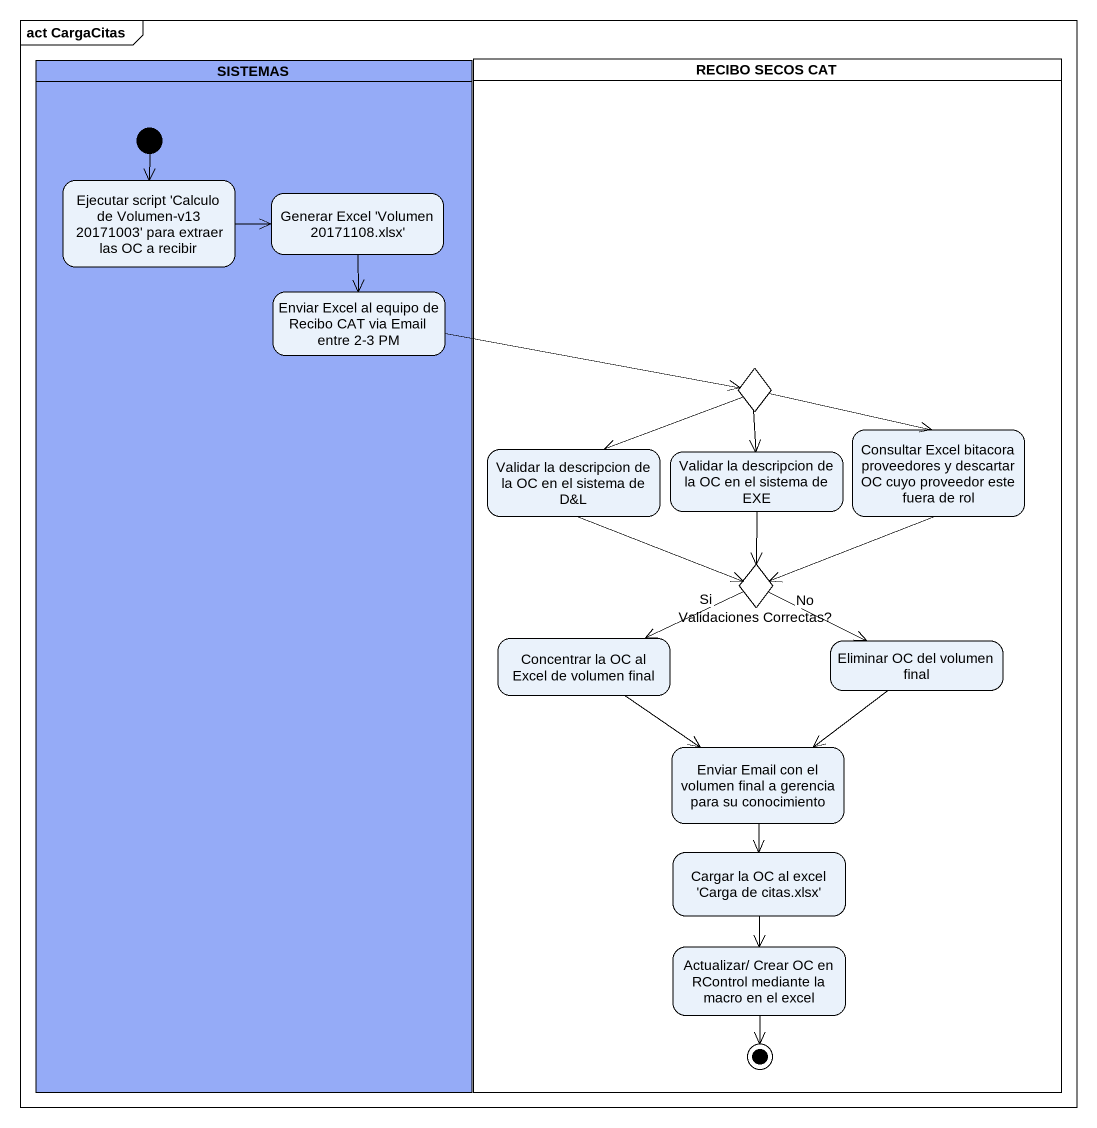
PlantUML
@startuml
mainframe act CargaCitas
hide empty description
state SISTEMAS <<partition>> #95ABF7 {
  state "Ejecutar script 'Calculo de Volumen-v13 20171003' para extraer las OC a recibir" as Ejecutar_script_Calculo_de
  state "Generar Excel 'Volumen 20171108.xlsx'" as Generar_Excel_Volumen
  state "Enviar Excel al equipo de Recibo CAT via Email entre 2-3 PM" as Enviar_Excel_al_equipo_de
  [*] --> Ejecutar_script_Calculo_de
}
state "RECIBO SECOS CAT" as RECIBO_SECOS_CAT <<partition>> {
  state choice1 <<choice>>
  state "Validar la descripcion de la OC en el sistema de D&L" as Validar_la_descripcion_de
  state "Consultar Excel bitacora proveedores y descartar OC cuyo proveedor este fuera de rol" as Consultar_Excel_bitacora
  state "Validar la descripcion de la OC en el sistema de EXE" as Validar_la_descripcion_de_2
  state "Validaciones Correctas?" as Validaciones_Correctas <<choice>>
  state "Concentrar la OC al Excel de volumen final" as Concentrar_la_OC_al_Excel
  state "Eliminar OC del volumen final" as Eliminar_OC_del_volumen
  state "Enviar Email con el volumen final a gerencia para su conocimiento" as Enviar_Email_con_el_volumen
  state "Cargar la OC al excel 'Carga de citas.xlsx'" as Cargar_la_OC_al_excel_Carga
  state "Actualizar/ Crear OC en RControl mediante la macro en el excel" as Actualizar_Crear_OC_en
  Actualizar_Crear_OC_en --> [*]
}
Ejecutar_script_Calculo_de -right-> Generar_Excel_Volumen
Generar_Excel_Volumen --> Enviar_Excel_al_equipo_de
Enviar_Excel_al_equipo_de -right-> choice1
choice1 -left-> Validar_la_descripcion_de
choice1 -right-> Consultar_Excel_bitacora
choice1 --> Validar_la_descripcion_de_2
Validar_la_descripcion_de -right-> Validaciones_Correctas
Consultar_Excel_bitacora --> Validaciones_Correctas
Validar_la_descripcion_de_2 --> Validaciones_Correctas
Validaciones_Correctas -left-> Concentrar_la_OC_al_Excel : Si
Validaciones_Correctas -right-> Eliminar_OC_del_volumen : No
Concentrar_la_OC_al_Excel --> Enviar_Email_con_el_volumen
Eliminar_OC_del_volumen --> Enviar_Email_con_el_volumen
Enviar_Email_con_el_volumen --> Cargar_la_OC_al_excel_Carga
Cargar_la_OC_al_excel_Carga --> Actualizar_Crear_OC_en
@enduml
